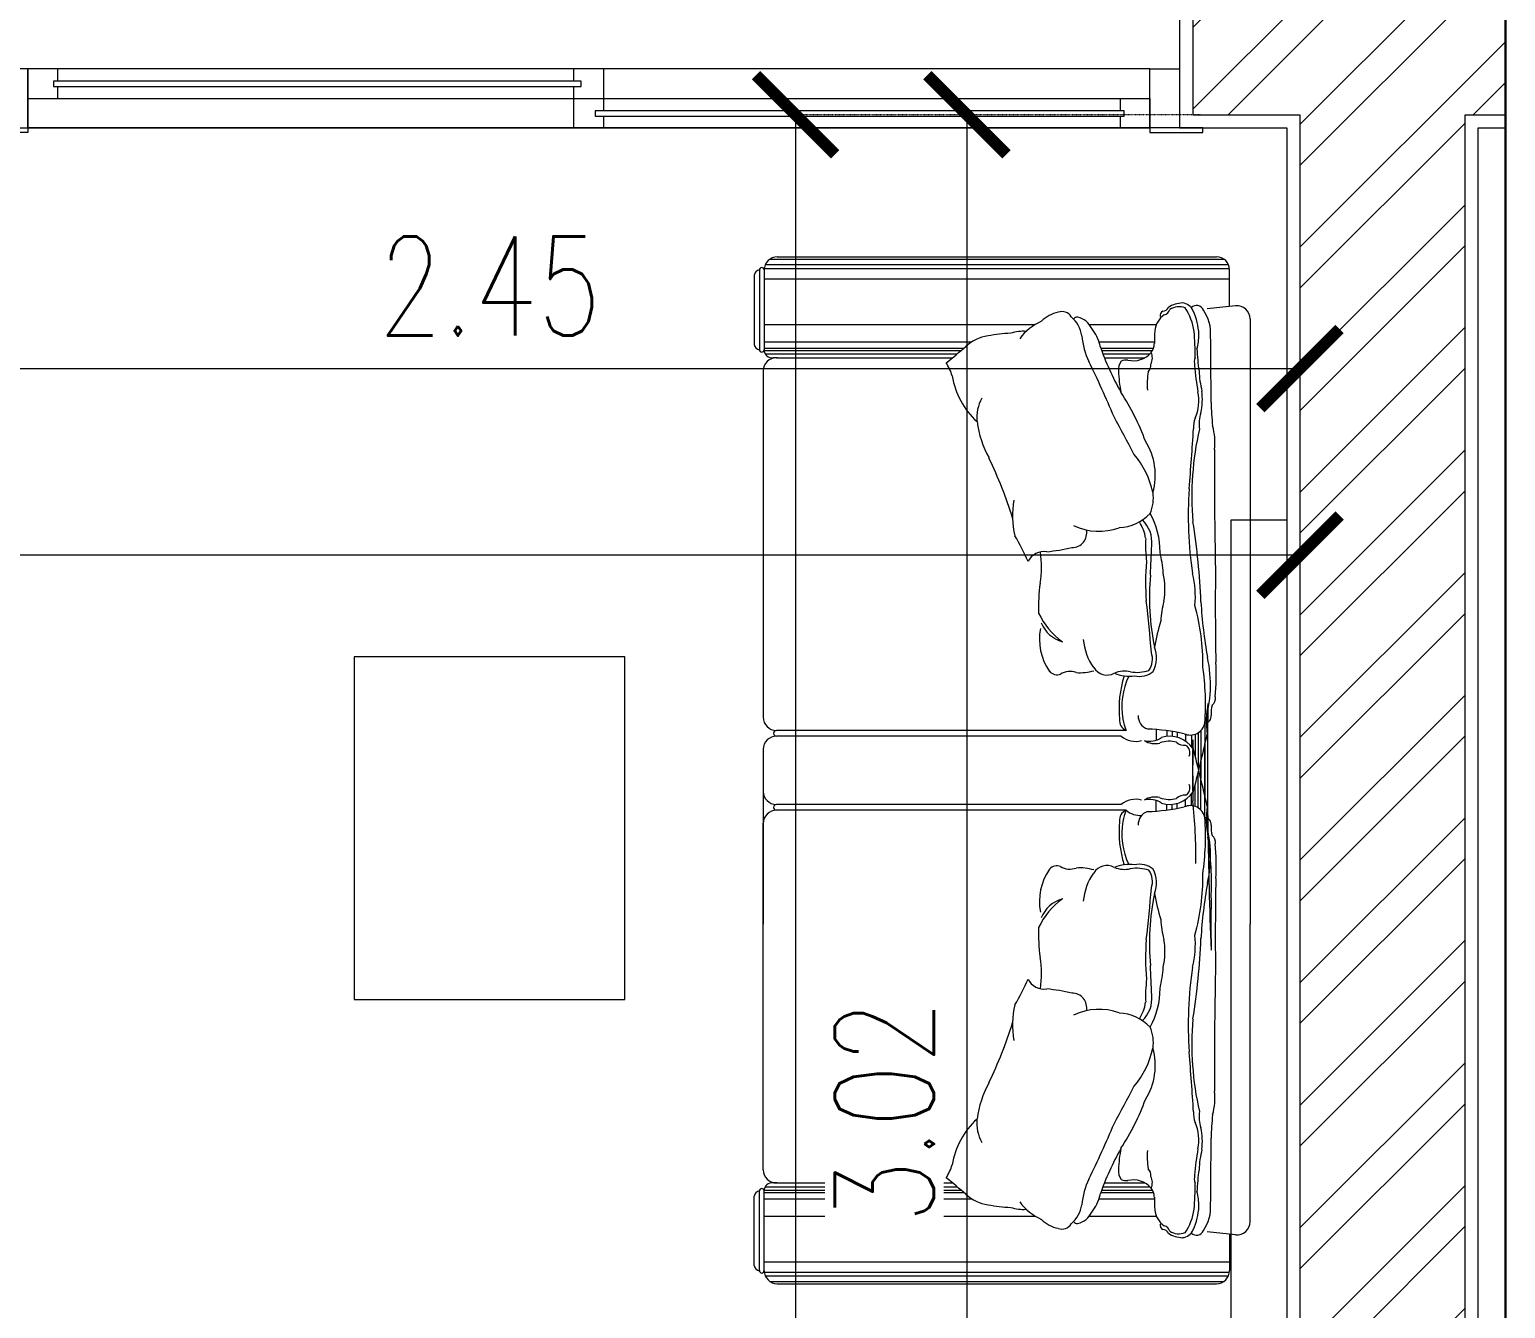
# Model space of a CAD drawing. Header units: metres. Extents: x 0 to 104350, y 982 to 43174.
# Drawn here: x 102115 to 104350, y 21590 to 23527 of the extents above; entities that cross this region are included whole.
import ezdxf

# ---------------------------------------------------------------- set-up
doc = ezdxf.new("R2010")
doc.units = ezdxf.units.M
doc.linetypes.add('DOT2', pattern=[0.125, 0, -0.125])
doc.layers.get('0').update_dxf_attribs({"lineweight": 30})
for name, color, linetype, lineweight in [('A-ANNO-DIMS', 1, 'Continuous', 0), ('A-CLNG-GRID', 2, 'Continuous', 5), ('A-FURN', 8, 'Continuous', 0), ('A-WALL', 3, 'Continuous', 18), ('A-WINDOW', 10, 'Continuous', 5), ('G-ANNO-HATCH', 8, 'Continuous', 0), ('HATCH', 8, 'Continuous', 0)]:
    doc.layers.add(name, color=color, linetype=linetype, lineweight=lineweight)
doc.styles.add('Al-Jazi-text-100', font='romans.shx', dxfattribs={"width": 0.75, "height": 150})
doc.dimstyles.new('Al-Jazi-DIM 100', dxfattribs={"dimtxt": 150, "dimasz": 120, "dimexe": 0, "dimexo": 150, "dimgap": 50, "dimtad": 1, "dimlfac": 0.001, "dimzin": 1, "dimdsep": 46, "dimtxsty": 'Al-Jazi-text-100', "dimblk": 'ARCHTICK', "dimcen": 150, "dimclrd": 1, "dimclre": 256, "dimclrt": 2, "dimadec": 0, "dimazin": 0, "dimtfac": 1, "dimtix": 1, "dimtmove": 2, "dimatfit": 2, "dimfxl": 150, "dimtfill": 1, "dimtolj": 1, "dimlwd": 5, "dimlwe": 5, "dimarcsym": 0})

# ---------------------------------------------------------------- blocks, each defined once
blk = doc.blocks.new('A$C4A397455')
for p, q in [((734.2, 1543.1), (32.7, 1543.1)), ((727.3, 1551.5), (39.6, 1551.5)), ((715.9, 1555.1), (51, 1555.1)), ((31, 1479.9), (31, 1535.1)), ((735.9, 1521.7), (31, 1521.7)), ((735.8, 1537.2), (31.1, 1537.2)), ((735.9, 1535.1), (735.9, 1414.4)), ((743.1, 1535.1), (743.1, 1414.4)), ((751.1, 1527.3), (751.1, 1422.3)), ((22, 1480.8), (64.9, 1476.4)), ((0, 1461), (0, 1310.7)), ((243.5, 1452.4), (142, 1452.4)), ((735.9, 1452.4), (325.6, 1452.4)), ((228.9, 1426.2), (144.9, 1426.2)), ((226, 1416.6), (146, 1416.6)), ((224.7, 1413.1), (147.7, 1413.1)), ((222.9, 1408.3), (151.5, 1408.3)), ((735.9, 1426.2), (421.4, 1426.2)), ((735.9, 1416.6), (433.5, 1416.6)), ((735.8, 1413.1), (437.7, 1413.1)), ((734.3, 1408.3), (443.4, 1408.3)), ((220.6, 1402.3), (159.3, 1402.3)), ((717.3, 1402.3), (450.7, 1402.3)), ((715.9, 1402.3), (722.3, 1402.3)), ((737.2, 1382.4), (737.2, 857.8)), ((0, 1310.7), (0, 1010.4)), ((0, 244.4), (0, 1010.4)), ((737.2, 809.4), (737.2, 1010.4)), ((737.2, 745.7), (737.2, 1010.4)), ((68.5, 849.4), (68.5, 736.7)), ((74.8, 837.5), (74.8, 765.3)), ((78.4, 834.6), (78.4, 780)), ((83.2, 832.2), (83.2, 799)), ((88.8, 831.1), (88.8, 813.8)), ((97.6, 832.1), (97.6, 821.7)), ((110.5, 835.1), (110.5, 827.6)), ((118.1, 836.4), (118.1, 828.9)), ((125.9, 837.5), (125.9, 828.9)), ((142, 839.3), (142, 823.3)), ((187.8, 837.9), (717.3, 837.9)), ((195, 829.4), (717.3, 829.4)), ((68.5, 705.7), (68.5, 818.4)), ((74.8, 717.6), (74.8, 789.8)), ((78.4, 720.5), (78.4, 775.1)), ((83.2, 722.8), (83.2, 756.1)), ((88.8, 724), (88.8, 741.3)), ((97.6, 723), (97.6, 733.4)), ((110.5, 720), (110.5, 727.5)), ((118.1, 718.7), (118.1, 726.2)), ((125.9, 717.6), (125.9, 726.2)), ((142, 715.8), (142, 731.8)), ((187.8, 717.2), (717.3, 717.2)), ((195, 725.7), (717.3, 725.7)), ((737.2, 172.7), (737.2, 697.2)), ((0, 94.1), (0, 244.4)), ((226, 138.4), (146, 138.4)), ((224.7, 142), (147.7, 142)), ((222.9, 146.8), (151.5, 146.8)), ((220.6, 152.8), (159.3, 152.8)), ((735.9, 138.4), (433.5, 138.4)), ((735.8, 142), (437.7, 142)), ((734.3, 146.8), (443.4, 146.8)), ((717.3, 152.8), (450.7, 152.8)), ((715.9, 152.8), (722.3, 152.8)), ((735.9, 19.9), (735.9, 140.7)), ((743.1, 19.9), (743.1, 140.7)), ((228.9, 128.9), (144.9, 128.9)), ((735.9, 128.9), (421.4, 128.9)), ((751.1, 27.8), (751.1, 132.8)), ((243.5, 102.6), (142, 102.6)), ((735.9, 102.6), (325.6, 102.6)), ((22, 74.3), (64.9, 78.7)), ((31, 75.2), (31, 19.9)), ((735.9, 33.4), (31, 33.4)), ((735.8, 17.9), (31.1, 17.9)), ((734.2, 11.9), (32.7, 11.9)), ((727.3, 3.6), (39.6, 3.6)), ((715.9, 0), (51, 0))]:
    blk.add_line(p, q)
for centre, radius, start, end in [((51, 1535.1), 19.9, 90, 180), ((715.9, 1535.1), 19.9, 0, 90), ((739.5, 1535.1), 3.6, 0, 180), ((740.9, 1524.9), 10.5, 13.3027, 78.0983), ((19.9, 1461), 19.9, 84.117, 180), ((81.2, 1470.2), 11.2, 44.9486, 158.1827), ((168.3, 1430.1), 84.5, 145.7572, 171.7871), ((104, 1466.1), 19.1, 94.3275, 158.7539), ((107.8, 1453.6), 25.7, 57.3142, 111.271), ((101.3, 1444.1), 41.1, 56.9711, 88.2834), ((132.3, 1478.2), 11, 195.3144, 257.9933), ((133.3, 1483.3), 10.7, 206.535, 265.0016), ((120.8, 1439.3), 61.1, 144.963, 184.3838), ((173.3, 1433), 95.9, 155.3104, 177.1612), ((111.7, 1440.5), 32.5, 4.1556, 55.8789), ((129.5, 1466.5), 6.74, 343.2109, 65.7008), ((269.2, 1431.8), 33, 104.9029, 153.0637), ((298.2, 1430), 43.6, 128.5967, 173.1024), ((262.2, 1457.9), 5.96, 30.1623, 104.0777), ((284.9, 1455.8), 16.3, 69.4465, 149.0454), ((280.8, 1421.9), 50.1, 45.711, 78.6253), ((279.7, 1379.2), 86.4, 36.8539, 65.3649), ((1906.2, 1388.7), 1847, 178.5735, 180.5271), ((158.7, 1437.1), 81.2, 179.5986, 195.4717), ((547.9, 1407.3), 464.6, 175.6968, 180.5533), ((-15.6, 1427.1), 160.6, 358.765, 5.6046), ((292.5, 1405.5), 66.9, 142.0041, 167.209), ((131.3, 1448.4), 124.3, 335.3378, 353.9555), ((343.1, 1376.5), 65.8, 72.8657, 93.6111), ((349.5, 1177.9), 261.8, 79.5923, 87.1502), ((387.9, 1373.5), 62.5, 47.3013, 81.8013), ((-245.2, 1428.8), 325.9, 351.7634, 357.6664), ((164.9, 1423.2), 19.9, 178.765, 220.1745), ((170.3, 1402), 22.3, 157.8769, 205.3796), ((176.9, 1433.4), 35.7, 220.1745, 283.5048), ((-166.9, 1555.5), 416.7, 330.4406, 341.077), ((1143.2, 2252), 1096.2, 229.4256, 231.4523), ((723.8, 1414.3), 12.1, 262.9398, 0.5078), ((739.5, 1414.4), 3.6, 180, 0), ((740.9, 1424.7), 10.5, 281.9017, 346.6973), ((-235.7, 1410.8), 320.3, 349.1784, 356.3307), ((59.3, 1395.5), 25.2, 348.147, 16.9149), ((163.5, 1390.7), 13.5, 172.8705, 226.0319), ((187.3, 1379.1), 19.7, 66.6409, 95.8722), ((178.6, 1384.3), 20.9, 353.1997, 37.9633), ((1608.3, 722.5), 1521.5, 153.705, 157.174), ((532.2, 1349.5), 85, 147.8773, 162.6879), ((717.3, 1382.4), 19.9, 0, 90), ((445.4, 1350.2), 386.6, 176.8188, 182.3155), ((-56.9, 1386.5), 134.3, 345.0138, 358.1223), ((46.1, 1361.8), 109.7, 355.3706, 10.0857), ((-13.3, 1390.8), 212.8, 348.9263, 357.5952), ((334.8, 1392.8), 117.5, 312.0243, 351.1862), ((179.4, 1340.5), 107.1, 173.9999, 191.8243), ((143.9, 1337.6), 66.3, 168.6869, 203.7895), ((496.8, 1152.6), 360.1, 146.7797, 159.9968), ((-340.7, 1341.9), 399.8, 353.83, 358.9534), ((356.2, 1311.8), 57.7, 353.7434, 30.3722), ((146.5, 1273.5), 93.3, 164.1496, 186.2103), ((25.6, 1301.8), 51.7, 351.5373, 18.9765), ((44, 1297.2), 41.6, 356.6174, 19.2468), ((6489, -2073.2), 7137.3, 151.67953, 152.19443), ((254.6, 1327.3), 160.4, 331.3346, 352.168), ((-364.3, 1193.2), 452.5, 355.0422, 12.8932), ((7291.1, 1779.2), 7221.8, 183.84645, 184.56865), ((239.7, 1224.2), 96.2, 147.5646, 195.698), ((-5715, 1217.9), 5769, 358.65109, 0.45113), ((281.3, 1167.6), 137.7, 140.013, 167.1954), ((982.5, 967.3), 651.8, 154.2581, 162.8452), ((-504.8, 1162.7), 598.4, 351.6174, 3.9503), ((203.1, 1189.8), 56.7, 171.5731, 204.4387), ((226.5, 1163.5), 133.3, 346.5897, 10.005), ((252, 1109.3), 115.6, 150.4013, 180.6746), ((201.9, 1214.7), 69.8, 223.7845, 266.8602), ((1094.3, 992.6), 1020.6, 170.8983, 177.763), ((194.6, 1123.2), 45.9, 133.3206, 186.2117), ((219.3, 1119.8), 61.8, 146.5852, 171.6075), ((228.8, 1228.2), 88.8, 249.7322, 295.5901), ((269.5, 1137.1), 22.2, 168.6032, 270.7958), ((8621.2, 1452.7), 8478.8, 182.2608, 182.56557), ((-47.2, 1119.5), 205.5, 352.773, 2.5798), ((637.8, 965.2), 327.7, 149.2746, 156.941), ((309, 1065.6), 177.7, 166.2187, 176.7072), ((333.2, 1374), 266.6, 256.2654, 264.5597), ((311.7, 1081.5), 27.4, 26.2388, 98.0964), ((453.5, 1085.4), 137.8, 170.4848, 190.3139), ((-4701.3, 1028.2), 4754, 358.9551, 0.6501), ((222.3, 1041.3), 139.4, 165.7953, 185.7876), ((237.7, 1051.9), 108.7, 167.3316, 189.7648), ((-219.5, 1039.2), 371.9, 348.3755, 5.2338), ((-160.6, 1061.3), 318.9, 355.0791, 5.8312), ((52.8, 1024.2), 267.7, 358.1801, 7.8481), ((-6888.7, 771.4), 6953.3, 359.21563, 2.29345), ((-3995.5, 984.8), 4055, 0.3612, 0.9156), ((-639.1, 1074.7), 714.8, 349.8468, 356.6109), ((-44, 990.4), 179.8, 4.2605, 13.8854), ((2445.4, 769.1), 2303.5, 173.3981, 175.3462), ((-3995.5, 1036), 4055, 359.0844, 359.6388), ((389.6, 940.2), 318.1, 164.1319, 180.9892), ((216.1, 1065.1), 115.4, 306.2256, 334.6183), ((-257.2, 887.9), 409.2, 10.7491, 16.4331), ((269.4, 1021.1), 51.3, 286.8933, 336.8583), ((233.4, 976.3), 85.7, 325.2341, 10.8468), ((485.3, 947.6), 426.9, 176.8373, 189.264), ((189, 948), 47.1, 159.8425, 205.9157), ((166.5, 983.2), 86.4, 324.5865, 355.1156), ((406.5, 920), 355.2, 176.5222, 185.0636), ((258, 906.7), 198, 167.7557, 196.8383), ((178.1, 946.2), 30.2, 161.1365, 215.0005), ((481.4, 877.1), 413.9, 171.9905, 183.839), ((926.8, 912), 844.8, 179.5424, 186.0023), ((167.3, 951.6), 31.8, 229.4835, 284.2665), ((172.1, 985.7), 59.8, 251.7281, 278.4248), ((183.7, 975.4), 55.3, 261.0475, 293.1925), ((190.2, 886.3), 41.2, 68.1256, 103.0819), ((83.9, 873.2), 110.3, 350.4669, 25.1436), ((38.7, 871.3), 159.7, 354.1421, 17.9708), ((216.8, 945), 23.3, 241.1969, 329.2951), ((257.7, 1000.9), 75.6, 253.6274, 274.362), ((272.7, 898.6), 28.5, 59.5197, 109.0679), ((292.4, 937), 14.8, 249.1245, 319.6992), ((65.2, 886.4), 12.8, 170.1028, 231.5361), ((11.6, 863.5), 47.5, 356.4847, 15.816), ((-105.3, 851.5), 171.4, 353.4582, 9.209), ((68.5, 859), 9.6, 170.3496, 270.2695), ((90.6, 853.5), 22.5, 190.5821, 294.5557), ((149.2, 859.5), 20.3, 286.9136, 2.8843), ((181.6, 852.8), 16.1, 292.6529, 7.8257), ((87.9, 875.7), 106.8, 339.28, 348.8132), ((717.3, 857.8), 19.9, 270, 0), ((2759.7, 1437.3), 2761.9, 192.662, 194.5219), ((121.8, 785.8), 43.3, 73.0936, 145.4949), ((168.9, 514.1), 326.3, 92.4218, 102.1935), ((152.2, 852.4), 30.9, 234.7118, 285.0528), ((166.9, 814.4), 31.5, 48.3691, 95.1123), ((174.1, 852.9), 31.5, 252.3064, 311.6309), ((717.3, 833.6), 4.27, 270, 90), ((717.3, 809.4), 19.9, 0, 90), ((2759.7, 117.8), 2761.9, 165.4781, 167.338), ((-781.5, 789.4), 868.8, 357.054, 2.2579), ((-781.5, 765.6), 868.8, 357.7421, 2.946), ((103.9, 804.2), 12.9, 119.8984, 203.2074), ((99.3, 832.4), 17.1, 263.7316, 314.2406), ((122.1, 779.3), 42.3, 69.9762, 104.9144), ((144.1, 849), 31, 256.015, 301.4394), ((121.8, 769.3), 43.3, 214.5051, 286.9064), ((103.9, 750.9), 12.9, 156.7926, 240.1016), ((99.3, 722.7), 17.1, 45.7594, 96.2684), ((717.3, 745.7), 19.9, 270, 0), ((-105.3, 703.6), 171.4, 350.791, 6.5418), ((90.6, 701.6), 22.5, 65.4443, 169.4179), ((168.9, 1041), 326.3, 257.8065, 267.5782), ((122.1, 775.8), 42.3, 255.0856, 290.0238), ((152.2, 702.7), 30.9, 74.9472, 125.2882), ((144.1, 706.1), 31, 58.5606, 103.985), ((174.1, 702.2), 31.5, 48.3691, 107.6936), ((87.9, 679.4), 106.8, 11.1868, 20.72), ((181.6, 702.3), 16.1, 352.1743, 67.3471), ((717.3, 721.5), 4.27, 270, 90), ((717.3, 697.2), 19.9, 0, 90), ((11.6, 691.6), 47.5, 344.184, 3.5153), ((68.5, 696.1), 9.6, 89.7305, 189.6504), ((258, 648.4), 198, 163.1617, 192.2443), ((481.4, 678), 413.9, 176.161, 188.0095), ((149.2, 695.5), 20.3, 357.1157, 73.0864), ((83.9, 681.8), 110.3, 334.8564, 9.5331), ((38.7, 683.8), 159.7, 342.0292, 5.8579), ((65.2, 668.7), 12.8, 128.4639, 189.8972), ((406.5, 635.1), 355.2, 174.9364, 183.4778), ((189, 607.1), 47.1, 154.0843, 200.1575), ((167.3, 603.5), 31.8, 75.7335, 130.5165), ((178.1, 608.9), 30.2, 144.9995, 198.8635), ((172.1, 569.4), 59.8, 81.5752, 108.2719), ((183.7, 579.7), 55.3, 66.8075, 98.9525), ((190.2, 668.7), 41.2, 256.9181, 291.8744), ((216.8, 610), 23.3, 30.7049, 118.8031), ((257.7, 554.2), 75.6, 85.638, 106.3726), ((272.7, 656.4), 28.5, 250.9321, 300.4803), ((292.4, 618), 14.8, 40.3008, 110.8755), ((233.4, 578.8), 85.7, 349.1532, 34.7659), ((-4701.3, 526.9), 4754, 359.3499, 1.0449), ((-639.1, 480.4), 714.8, 3.3891, 10.1532), ((389.6, 614.9), 318.1, 179.0108, 195.8681), ((166.5, 571.9), 86.4, 4.8844, 35.4135), ((-257.2, 667.1), 409.2, 343.5669, 349.2509), ((-219.5, 515.9), 371.9, 354.7662, 11.6245), ((2445.4, 786), 2303.5, 184.6538, 186.6019), ((216.1, 490), 115.4, 25.3817, 53.7744), ((269.4, 534), 51.3, 23.1417, 73.1067), ((-44, 564.7), 179.8, 346.1146, 355.7395), ((52.8, 530.9), 267.7, 352.1519, 1.8199), ((1094.3, 562.5), 1020.6, 182.237, 189.1017), ((222.3, 513.8), 139.4, 174.2124, 194.2047), ((237.7, 503.1), 108.7, 170.2352, 192.6684), ((-160.6, 493.8), 318.9, 354.1688, 4.9209), ((453.5, 469.7), 137.8, 169.6861, 189.5152), ((-5715, 337.1), 5769, 359.54887, 1.34891), ((-504.8, 392.4), 598.4, 356.0497, 8.3826), ((309, 489.5), 177.7, 183.2928, 193.7813), ((8621.2, 102.4), 8478.8, 177.43443, 177.7392), ((252, 445.8), 115.6, 179.3254, 209.5987), ((-47.2, 435.6), 205.5, 357.4202, 7.227), ((311.7, 473.6), 27.4, 261.9036, 333.7612), ((637.8, 589.9), 327.7, 203.059, 210.7254), ((194.6, 431.9), 45.9, 173.7883, 226.6794), ((219.3, 435.3), 61.8, 188.3925, 213.4148), ((269.5, 418), 22.2, 89.2042, 191.3968), ((333.2, 181.1), 266.6, 95.4403, 103.7346), ((201.9, 340.4), 69.8, 93.1398, 136.2155), ((228.8, 326.9), 88.8, 64.4099, 110.2678), ((226.5, 391.6), 133.3, 349.995, 13.4103), ((-364.3, 361.9), 452.5, 347.1068, 4.9578), ((203.1, 365.3), 56.7, 155.5613, 188.4269), ((982.5, 587.8), 651.8, 197.1548, 205.7419), ((7291.1, -224.1), 7221.8, 175.43135, 176.15355), ((239.7, 330.9), 96.2, 164.302, 212.4354), ((281.3, 387.5), 137.7, 192.8046, 219.987), ((146.5, 281.6), 93.3, 173.7897, 195.8504), ((6489, 3628.3), 7137.3, 207.80557, 208.32047), ((254.6, 227.7), 160.4, 7.832, 28.6654), ((496.8, 402.5), 360.1, 200.0032, 213.2203), ((-340.7, 213.2), 399.8, 1.0466, 6.17), ((25.6, 253.3), 51.7, 341.0235, 8.4627), ((44, 257.9), 41.6, 340.7532, 3.3826), ((356.2, 243.3), 57.7, 329.6278, 6.2566), ((334.8, 162.3), 117.5, 8.8138, 47.9757), ((179.4, 214.5), 107.1, 168.1757, 186.0001), ((143.9, 217.5), 66.3, 156.2105, 191.3131), ((1608.3, 832.6), 1521.5, 202.826, 206.295), ((445.4, 204.9), 386.6, 177.6845, 183.1812), ((-56.9, 168.6), 134.3, 1.8777, 14.9862), ((-235.7, 144.3), 320.3, 3.6693, 10.8216), ((46.1, 193.2), 109.7, 349.9143, 4.6294), ((-13.3, 164.3), 212.8, 2.4048, 11.0737), ((-166.9, -0.4), 416.7, 18.923, 29.5594), ((1906.2, 166.4), 1847, 179.4729, 181.4265), ((532.2, 205.6), 85, 197.3121, 212.1227), ((-245.2, 126.3), 325.9, 2.3336, 8.2366), ((59.3, 159.6), 25.2, 343.0851, 11.853), ((170.3, 153.1), 22.3, 154.6204, 202.1231), ((176.9, 121.7), 35.7, 76.4952, 139.8255), ((163.5, 164.3), 13.5, 133.9681, 187.1295), ((187.3, 176), 19.7, 264.1278, 293.3591), ((178.6, 170.8), 20.9, 322.0367, 6.8003), ((131.3, 106.7), 124.3, 6.0445, 24.6622), ((1143.2, -696.9), 1096.2, 128.5477, 130.5744), ((717.3, 172.7), 19.9, 270, 0), ((158.7, 117.9), 81.2, 164.5283, 180.4014), ((547.9, 147.8), 464.6, 179.4467, 184.3032), ((164.9, 131.8), 19.9, 139.8255, 181.235), ((292.5, 149.6), 66.9, 192.791, 217.9959), ((387.9, 181.6), 62.5, 278.1987, 312.6987), ((723.8, 140.8), 12.1, 359.4922, 97.0602), ((739.5, 140.7), 3.6, 0, 180), ((740.9, 130.4), 10.5, 13.3027, 78.0983), ((120.8, 115.8), 61.1, 175.6162, 215.037), ((173.3, 122.1), 95.9, 182.8388, 204.6896), ((168.3, 125), 84.5, 188.2129, 214.2428), ((111.7, 114.6), 32.5, 304.1211, 355.8444), ((-15.6, 127.9), 160.6, 354.3954, 1.235), ((298.2, 125), 43.6, 186.8976, 231.4033), ((279.7, 175.9), 86.4, 294.6351, 323.1461), ((343.1, 178.6), 65.8, 266.3889, 287.1343), ((349.5, 377.2), 261.8, 272.8498, 280.4077), ((19.9, 94.1), 19.9, 180, 275.883), ((129.5, 88.6), 6.74, 294.2992, 16.7891), ((269.2, 123.3), 33, 206.9363, 255.0971), ((262.2, 97.2), 5.96, 255.9223, 329.8377), ((284.9, 99.3), 16.3, 210.9546, 290.5535), ((280.8, 133.2), 50.1, 281.3747, 314.289), ((81.2, 84.9), 11.2, 201.8173, 315.0514), ((104, 89), 19.1, 201.2461, 265.6725), ((107.8, 101.4), 25.7, 248.729, 302.6858), ((101.3, 111), 41.1, 271.7166, 303.0289), ((132.3, 76.9), 11, 102.0067, 164.6856), ((133.3, 71.8), 10.7, 94.9984, 153.465), ((740.9, 30.2), 10.5, 281.9017, 346.6973), ((51, 19.9), 19.9, 180, 270), ((715.9, 19.9), 19.9, 270, 0), ((739.5, 19.9), 3.6, 180, 0)]:
    blk.add_arc(centre, radius, start, end)
blk = doc.blocks.new('*U140')
for p, q in [((-0.235, 0.0895), (1.464, 0.0895)), ((-0.235, 0.0448), (-0.235, 0.0895)), ((0.5925, 0.0895), (0.5925, 0.026)), ((0.6375, 0.0895), (0.6375, 0.071)), ((1.419, 0.0895), (1.419, 0.071)), ((1.464, 0.0895), (1.464, 0.0448)), ((1.464, 0.0448), (-0.235, 0.0448)), ((1.464, 0.0448), (-0.235, 0.0448)), ((-0.235, 0.0448), (-0.235, 0)), ((0.6375, 0.063), (0.6375, 0)), ((1.419, 0.063), (1.419, 0.0448)), ((1.464, 0), (1.464, 0.0448)), ((-0.19, 0.0445), (-0.19, 0.026)), ((-0.235, 0), (1.464, 0)), ((-0.19, 0.018), (-0.19, 0)), ((0.5925, 0.018), (0.5925, 0))]:
    blk.add_line(p, q)
for points in [[(-0.235, 0.0895), (-0.28, 0.0895), (-0.28, 0), (-0.235, 0)], [(-0.235, 0.0895), (1.464, 0.0895), (1.464, 0), (-0.235, 0)], [(1.464, 0.0895), (1.509, 0.0895), (1.509, 0), (1.464, 0)], [(0.6261, 0.071), (1.4253, 0.071), (1.4253, 0.063), (0.6261, 0.063)], [(-0.1963, 0.026), (0.6047, 0.026), (0.6047, 0.018), (-0.1963, 0.018)], [(-0.315, 0), (-0.235, 0), (-0.235, -0.0069), (-0.315, -0.0069)], [(1.544, 0), (1.464, 0), (1.464, -0.0069), (1.544, -0.0069)]]:
    blk.add_lwpolyline(points, close=True)
blk = doc.blocks.new('_ArchTick')
at = {"color": 0, "linetype": 'ByBlock', "const_width": 0.15}
blk.add_lwpolyline([(-0.5, -0.5), (0.5, 0.5)], dxfattribs=at)
blk = doc.blocks.new('*D584')
at = {"layer": 'A-ANNO-DIMS', "linetype": 'DOT2', "lineweight": 5, "transparency": 16777216}
for p, q in [((101584.8, 23247.6), (101584.8, 23013.3)), ((104038.4, 23247.6), (104038.4, 23013.3))]:
    blk.add_line(p, q, dxfattribs=at)
at = {"layer": 'A-ANNO-DIMS', "color": 1, "lineweight": 5, "transparency": 16777216}
blk.add_line((101584.8, 23013.3), (104038.4, 23013.3), dxfattribs=at)
at = {"layer": 'Defpoints', "color": 0, "transparency": 16777216}
for p in [(101584.8, 23397.6), (104038.4, 23397.6), (104038.4, 23013.3)]:
    blk.add_point(p, dxfattribs=at)
at = {"layer": 'A-ANNO-DIMS', "color": 1, "lineweight": 5, "transparency": 16777216, "xscale": 120, "yscale": 120, "zscale": 120, "rotation": 180}
blk.add_blockref('_ArchTick', (101584.8, 23013.3), dxfattribs=at)
at = {"layer": 'A-ANNO-DIMS', "color": 1, "lineweight": 5, "transparency": 16777216, "xscale": 120, "yscale": 120, "zscale": 120}
blk.add_blockref('_ArchTick', (104038.4, 23013.3), dxfattribs=at)
at = {"layer": 'A-ANNO-DIMS', "color": 2, "transparency": 16777216, "insert": (102811.6, 23138.3), "char_height": 150, "attachment_point": 5, "style": 'Al-Jazi-text-100', "bg_fill": 3, "box_fill_scale": 1.1, "bg_fill_color": 256, "bg_fill_true_color": 13158600, "bg_fill_transparency": 0}
blk.add_mtext('\\A1;2.45', dxfattribs=at)
blk = doc.blocks.new('*D585')
at = {"layer": 'A-ANNO-DIMS', "linetype": 'DOT2', "lineweight": 5, "transparency": 16777216}
for p, q in [((98161, 23247.6), (98161, 22730.8)), ((104038.4, 23247.6), (104038.4, 22730.8))]:
    blk.add_line(p, q, dxfattribs=at)
at = {"layer": 'A-ANNO-DIMS', "color": 1, "lineweight": 5, "transparency": 16777216}
blk.add_line((104038.4, 22730.8), (98161, 22730.8), dxfattribs=at)
at = {"layer": 'Defpoints', "color": 0, "transparency": 16777216}
for p in [(98161, 23397.6), (104038.4, 23397.6), (98161, 22730.8)]:
    blk.add_point(p, dxfattribs=at)
at = {"layer": 'A-ANNO-DIMS', "color": 1, "lineweight": 5, "transparency": 16777216, "xscale": 120, "yscale": 120, "zscale": 120, "rotation": 180}
blk.add_blockref('_ArchTick', (98161, 22730.8), dxfattribs=at)
at = {"layer": 'A-ANNO-DIMS', "color": 1, "lineweight": 5, "transparency": 16777216, "xscale": 120, "yscale": 120, "zscale": 120}
blk.add_blockref('_ArchTick', (104038.4, 22730.8), dxfattribs=at)
at = {"layer": 'A-ANNO-DIMS', "color": 2, "transparency": 16777216, "insert": (101099.7, 22855.8), "char_height": 150, "attachment_point": 5, "style": 'Al-Jazi-text-100', "bg_fill": 3, "box_fill_scale": 1.1, "bg_fill_color": 256, "bg_fill_true_color": 13158600, "bg_fill_transparency": 0}
blk.add_mtext('\\A1;5.88', dxfattribs=at)
blk = doc.blocks.new('*D587')
at = {"layer": 'A-ANNO-DIMS', "linetype": 'DOT2', "lineweight": 5, "transparency": 16777216}
for p, q in [((103888.4, 23397.6), (103534, 23397.6)), ((103888.4, 20377.6), (103534, 20377.6))]:
    blk.add_line(p, q, dxfattribs=at)
at = {"layer": 'A-ANNO-DIMS', "color": 1, "lineweight": 5, "transparency": 16777216}
blk.add_line((103534, 23397.6), (103534, 20377.6), dxfattribs=at)
at = {"layer": 'Defpoints', "color": 0, "transparency": 16777216}
for p in [(104038.4, 23397.6), (103534, 20377.6), (104038.4, 20377.6)]:
    blk.add_point(p, dxfattribs=at)
at = {"layer": 'A-ANNO-DIMS', "color": 1, "lineweight": 5, "transparency": 16777216, "xscale": 120, "yscale": 120, "zscale": 120}
for p, rotation in [((103534, 23397.6), 90), ((103534, 20377.6), 270)]:
    blk.add_blockref('_ArchTick', p, dxfattribs=dict(at, rotation=rotation))
at = {"layer": 'A-ANNO-DIMS', "color": 2, "transparency": 16777216, "insert": (103409, 21887.6), "char_height": 150, "attachment_point": 5, "rotation": 90, "style": 'Al-Jazi-text-100', "bg_fill": 3, "box_fill_scale": 1.1, "bg_fill_color": 256, "bg_fill_true_color": 13158600, "bg_fill_transparency": 0}
blk.add_mtext('\\A1;3.02', dxfattribs=at)
blk = doc.blocks.new('*D589')
at = {"layer": 'A-ANNO-DIMS', "linetype": 'DOT2', "lineweight": 5, "transparency": 16777216}
for p, q in [((103888.4, 23397.6), (103274.7, 23397.6)), ((103888.4, 16407.6), (103274.7, 16407.6))]:
    blk.add_line(p, q, dxfattribs=at)
at = {"layer": 'A-ANNO-DIMS', "color": 1, "lineweight": 5, "transparency": 16777216}
blk.add_line((103274.7, 23397.6), (103274.7, 16407.6), dxfattribs=at)
at = {"layer": 'Defpoints', "color": 0, "transparency": 16777216}
for p in [(104038.4, 23397.6), (103274.7, 16407.6), (104038.4, 16407.6)]:
    blk.add_point(p, dxfattribs=at)
at = {"layer": 'A-ANNO-DIMS', "color": 1, "lineweight": 5, "transparency": 16777216, "xscale": 120, "yscale": 120, "zscale": 120}
for p, rotation in [((103274.7, 23397.6), 90), ((103274.7, 16407.6), 270)]:
    blk.add_blockref('_ArchTick', p, dxfattribs=dict(at, rotation=rotation))
at = {"layer": 'A-ANNO-DIMS', "color": 2, "transparency": 16777216, "insert": (103149.7, 19902.6), "char_height": 150, "attachment_point": 5, "rotation": 90, "style": 'Al-Jazi-text-100', "bg_fill": 3, "box_fill_scale": 1.1, "bg_fill_color": 256, "bg_fill_true_color": 13158600, "bg_fill_transparency": 0}
blk.add_mtext('\\A1;6.99', dxfattribs=at)

msp = doc.modelspace()

# ---------------------------------------------------------------- hatches: boundary and pattern name
at = {"layer": 'G-ANNO-HATCH'}
h = msp.add_hatch(dxfattribs=at)
h.set_pattern_fill('ANSI32', color=256, scale=350)
h.set_pattern_definition([(45, (-103582.84, 34416.44), (-92.807765, 92.807765), []), (45, (-103520.97, 34416.44), (-92.807765, 92.807765), [])])
h.paths.add_polyline_path([(104349.6, 23397.587), (104349.6, 23647.587), (104288.399, 23647.587), (104288.399, 24847.587), (104038.399, 24847.587), (104038.399, 23647.587), (103876.112, 23647.587), (103876.112, 23397.587), (104038.399, 23397.587), (104038.399, 20877.587), (104288.399, 20877.587), (104288.399, 23397.587)])

# ---------------------------------------------------------------- linework, layer by layer
msp.add_lwpolyline([(88021.489, 13642.012), (104349.6, 13642.012), (104349.6, 25751.464), (88021.489, 25751.464)], close=True)
at = {"layer": 'A-CLNG-GRID'}
for points in [[(104349.6, 23667.587), (104308.399, 23667.587), (104308.399, 24867.587), (104018.399, 24867.587), (104018.399, 23667.587), (103856.112, 23667.587), (103856.112, 23377.587), (104018.399, 23377.587), (104018.399, 20897.587), (103652.806, 20897.587), (103652.806, 20357.587), (104018.399, 20357.587), (104018.399, 16407.586)], [(104308.399, 16407.586), (104308.399, 23377.587), (104349.6, 23377.587)]]:
    msp.add_lwpolyline(points, dxfattribs=at)
at = {"layer": 'A-FURN'}
for points in [[(103934.22, 22784.355), (104018.399, 22784.378), (104018.399, 21201.951), (103934.22, 21201.927)], [(103016.204, 22577.014), (102606.252, 22577.014), (102606.252, 22058.192), (103016.204, 22058.192)]]:
    msp.add_lwpolyline(points, close=True, dxfattribs=at)
at = {"layer": 'A-WALL'}
for points in [[(104349.6, 23647.587), (104288.399, 23647.587), (104288.399, 24847.587), (104038.399, 24847.587), (104038.399, 23647.587), (103876.112, 23647.587), (103876.112, 23397.587), (104038.399, 23397.587), (104038.399, 20877.587), (103672.806, 20877.587), (103672.806, 20377.587), (104038.399, 20377.587), (104038.399, 16407.586)], [(104288.399, 16407.586), (104288.399, 23397.587), (104349.6, 23397.587)]]:
    msp.add_lwpolyline(points, dxfattribs=at)
at = {"layer": 'HATCH'}
msp.add_lwpolyline([(104349.6, 23647.587), (104288.399, 23647.587), (104288.399, 24847.587), (104038.399, 24847.587), (104038.399, 23647.587), (103876.112, 23647.587), (103876.112, 23397.587), (104038.399, 23397.587), (104038.399, 20877.587), (104288.399, 20877.587), (104288.399, 23397.587), (104349.6, 23397.587)], dxfattribs=at)

# ---------------------------------------------------------------- block references
at = {"layer": 'A-FURN', "rotation": 180}
msp.add_blockref('A$C4A397455', (103962.887, 23182.521), dxfattribs=at)
at = {"layer": 'A-WINDOW', "xscale": -1000.000000000002, "yscale": 1000.000000000002, "zscale": 1000.000000000002}
msp.add_blockref('*U140', (103576.112, 23377.587), dxfattribs=at)

# ---------------------------------------------------------------- next in the draw order: dimensions: what is measured, and where the dimension line sits
at = {"layer": 'A-ANNO-DIMS'}
dim = msp.add_linear_dim(base=(104038.399, 23013.267), p1=(101584.82, 23397.587), p2=(104038.399, 23397.587), dimstyle='Al-Jazi-DIM 100', dxfattribs=at)
dim.commit()
dim.dimension.update_dxf_attribs({"geometry": '*D584', "text_midpoint": (102811.61, 23138.267)})

# ---------------------------------------------------------------- next in the draw order: dimensions: what is measured, and where the dimension line sits
dim = msp.add_linear_dim(base=(98161.028, 22730.82), p1=(104038.399, 23397.587), p2=(98161.028, 23397.587), dimstyle='Al-Jazi-DIM 100', dxfattribs=at)
dim.commit()
dim.dimension.update_dxf_attribs({"geometry": '*D585', "text_midpoint": (101099.714, 22855.82)})

# ---------------------------------------------------------------- next in the draw order: dimensions: what is measured, and where the dimension line sits
dim = msp.add_linear_dim(base=(103534.025, 20377.587), p1=(104038.399, 23397.587), p2=(104038.399, 20377.587), angle=90, dimstyle='Al-Jazi-DIM 100', dxfattribs=at)
dim.commit()
dim.dimension.update_dxf_attribs({"geometry": '*D587', "text_midpoint": (103409.025, 21887.587)})

# ---------------------------------------------------------------- next in the draw order: dimensions: what is measured, and where the dimension line sits
dim = msp.add_linear_dim(base=(103274.709, 16407.586), p1=(104038.399, 23397.587), p2=(104038.399, 16407.586), angle=90, dimstyle='Al-Jazi-DIM 100', dxfattribs=at)
dim.commit()
dim.dimension.update_dxf_attribs({"geometry": '*D589', "text_midpoint": (103149.709, 19902.587)})

doc.saveas('drawing.dxf')
